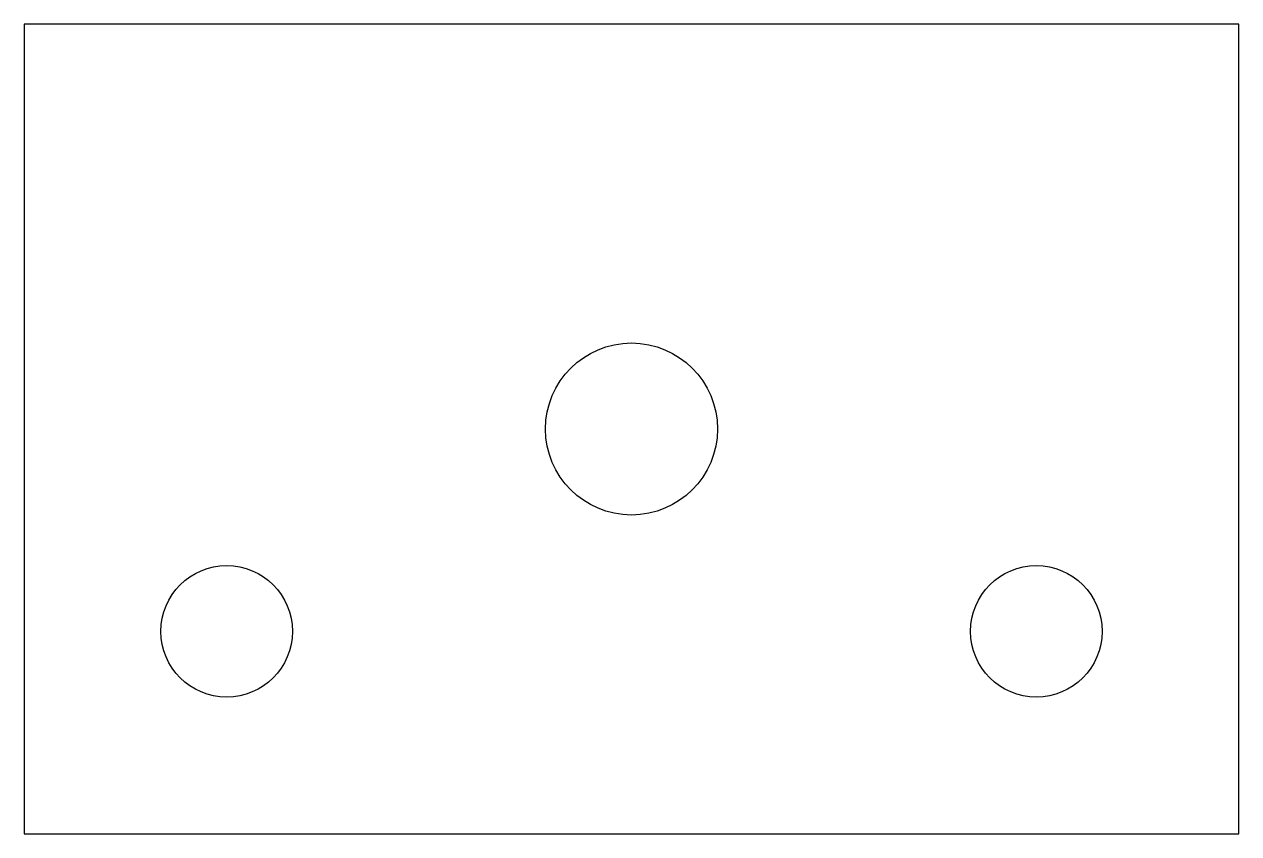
# Model space of a CAD drawing. Header units: millimetres. Extents: x -30 to 30, y -20 to 20.
import ezdxf

# ---------------------------------------------------------------- set-up
doc = ezdxf.new("R2010")
doc.units = ezdxf.units.MM

msp = doc.modelspace()

# ---------------------------------------------------------------- linework, layer by layer
at = {"layer": 'CUT'}
msp.add_lwpolyline([(-30, -20), (30, -20), (30, 20), (-30, 20)], close=True, dxfattribs=at)
at = {"layer": 'DRILL'}
for centre, radius in [((0, 0), 4.25), ((-20, -10), 3.25), ((20, -10), 3.25)]:
    msp.add_circle(centre, radius, dxfattribs=at)

doc.saveas('drawing.dxf')
